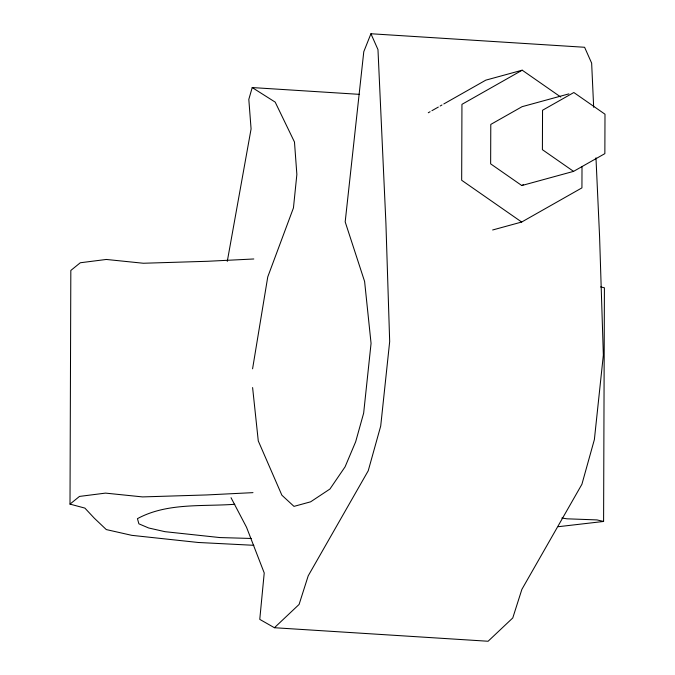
<?xml version="1.0" encoding="UTF-8"?>
<svg xmlns="http://www.w3.org/2000/svg" width="675" height="675" viewBox="0 0 675 675"><rect width="100%" height="100%" fill="white"/><g stroke="black" fill="none" stroke-linecap="round" stroke-linejoin="round"><path stroke-width="1.01" d="M253.851 545.307L198.172 542.472L131.785 535.342L106.304 529.58L94.39 518.273L84.881 508.098L70.006 504.115L70.824 270.456L80.3 262.761L106.312 259.453L143.362 263.25L207.546 261.284L253.8 258.981M582.01 166.793L581.934 187.878L521.674 222.033L492.649 229.981M558.309 526.702L603.593 521.463L604.412 287.803L600.64 286.917M252.577 368.828L267.756 276.902L293.448 207.908L296.865 174.454L294.477 142.02L275.198 102.128L252.214 87.564L248.813 99.377L251.083 128.925L227.281 261.377M593.671 107.317L591.646 63.129L584.601 47.275L370.929 33.75L363.783 51.697L345.187 221.881L364.61 281.483L371.064 343.373L363.656 413.125L355.666 441.762L345.094 466.813L329.948 489.021L310.643 501.812L293.979 506.377L281.872 495.197L258.272 440.918L252.602 387.568M231.027 497.711L246.518 527.242L264.229 572.965L259.765 619.372L274.421 627.725L299.093 604.437L308.205 575.834L368.238 470.753L380.708 426.035L389.677 341.558L385.914 223.222L377.975 49.604L370.929 33.75M70.006 504.115L79.481 496.42L105.494 493.113L142.552 496.91L206.727 494.944L252.982 492.64M428.279 112.75L430.11 111.721M431.933 110.683L438.328 107.063M440.151 106.026L441.982 104.988M443.804 103.958L485.806 80.148L522.205 70.192L560.773 97.04M522.205 70.192L461.945 104.347L461.675 180.267L521.674 222.033M568.873 93.876L522.079 106.684L490.784 124.419L490.641 163.848L521.8 185.541L523.589 184.528M573.564 171.374L604.859 153.638L604.994 114.21L573.834 92.517L542.548 110.253L542.405 149.681L573.564 171.374L521.8 185.541M234.773 504.276C202.297 506.672 167.147 502.546 137.447 518.653L138.89 523.825L148.669 527.985L164.987 531.681L219.814 537.562L251.235 538.464M252.214 87.564L359.573 94.365M274.421 627.725L488.093 641.25L512.764 617.962L521.885 589.359L581.909 484.279L594.38 439.56L603.349 355.084L599.586 236.748L595.974 157.832M561.819 518.037L567 518.813L597.004 519.91L603.593 521.463"/></g></svg>
